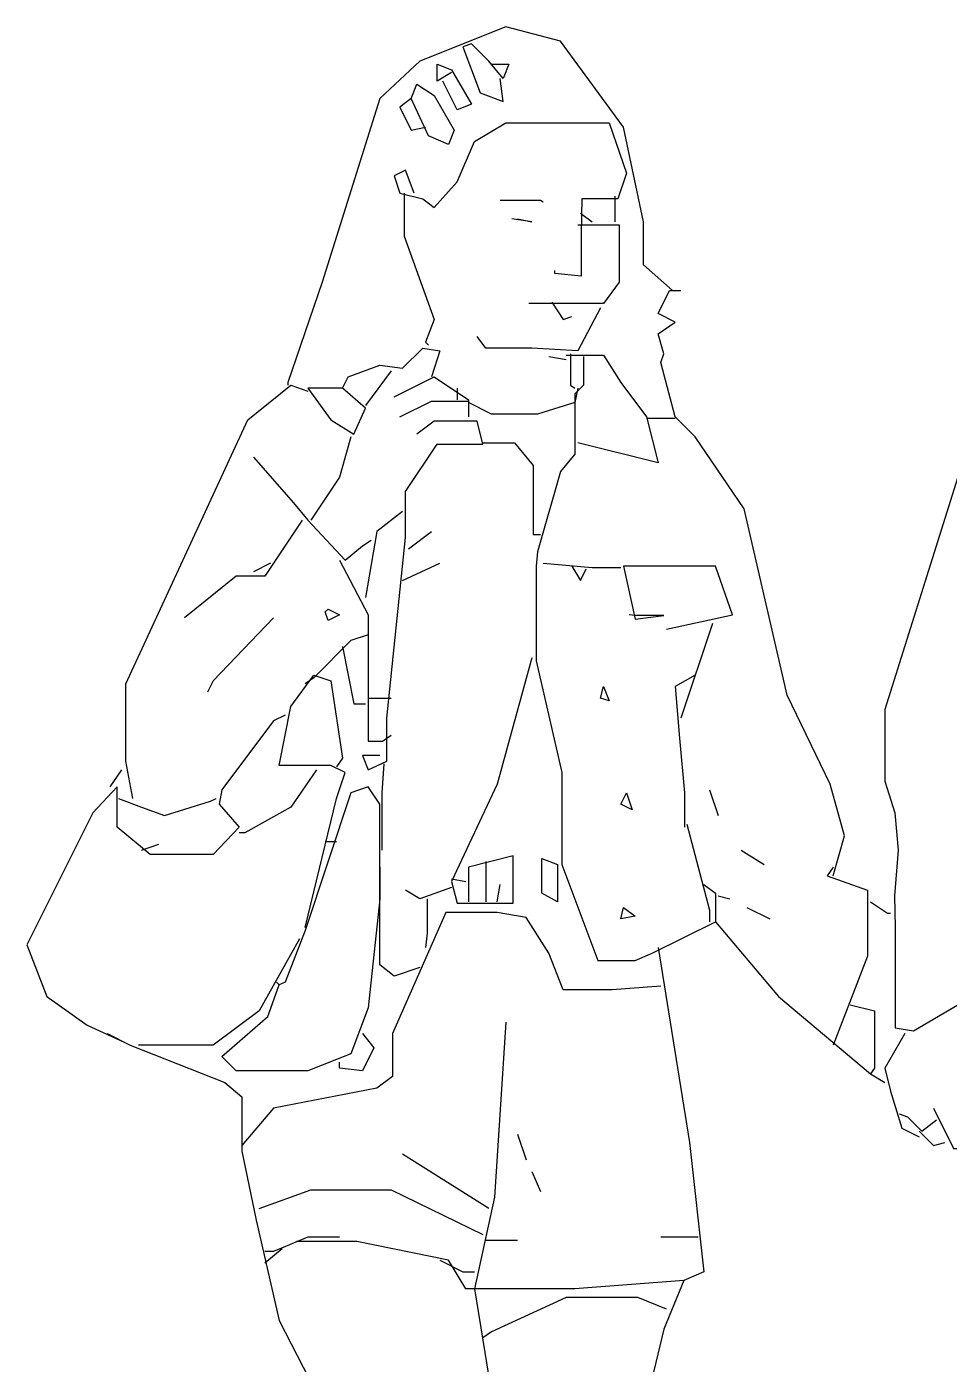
# Model space of a CAD drawing. Header units: millimetres. Extents: x -1587.96 to -1586.67, y 1778.13 to 1779.78.
# Drawn here: x -1587.956 to -1587.313, y 1778.74 to 1779.672 of the extents above; entities that cross this region are included whole.
import ezdxf

# ---------------------------------------------------------------- set-up
doc = ezdxf.new("R2010")
doc.units = ezdxf.units.MM
doc.header["$LTSCALE"] = 10
doc.layers.add('Humanos', color=2, linetype='Continuous')

msp = doc.modelspace()

# ---------------------------------------------------------------- linework, layer by layer
at = {"layer": 'Humanos'}
for points in [[(-1587.5057, 1779.48837), (-1587.5257, 1779.50637), (-1587.5257, 1779.53637), (-1587.5397, 1779.60237), (-1587.5837, 1779.66237), (-1587.6217, 1779.67237), (-1587.6817, 1779.64837), (-1587.7097, 1779.62237), (-1587.7497, 1779.49436), (-1587.7737, 1779.42436), (-1587.7737, 1779.42237)], [(-1587.6317, 1779.64637), (-1587.6197, 1779.64637), (-1587.6237, 1779.63637), (-1587.6337, 1779.64837), (-1587.6457, 1779.66037), (-1587.6517, 1779.65837), (-1587.6397, 1779.62637), (-1587.6237, 1779.62037), (-1587.6257, 1779.63637)], [(-1587.6597, 1779.64037), (-1587.6697, 1779.63436), (-1587.6697, 1779.64637), (-1587.6597, 1779.64237), (-1587.6457, 1779.61837), (-1587.6557, 1779.61436), (-1587.6657, 1779.63436)], [(-1587.6597, 1779.64037), (-1587.6697, 1779.63436), (-1587.6697, 1779.64637), (-1587.6597, 1779.64237), (-1587.6457, 1779.61837), (-1587.6557, 1779.61436), (-1587.6657, 1779.63436)], [(-1587.6877, 1779.62237), (-1587.6837, 1779.63237), (-1587.6717, 1779.62436), (-1587.6577, 1779.60037), (-1587.6617, 1779.59037), (-1587.6757, 1779.59637), (-1587.6877, 1779.62237), (-1587.6957, 1779.61637), (-1587.6877, 1779.60037), (-1587.6777, 1779.60237)], [(-1587.6857, 1779.55637), (-1587.6917, 1779.57237), (-1587.6997, 1779.56837), (-1587.6957, 1779.55637), (-1587.6797, 1779.55237), (-1587.6717, 1779.54637), (-1587.6557, 1779.56436), (-1587.6437, 1779.59237), (-1587.6217, 1779.60537), (-1587.5497, 1779.60537), (-1587.5377, 1779.57037), (-1587.5437, 1779.55237), (-1587.5687, 1779.55237), (-1587.5692, 1779.52837), (-1587.5692, 1779.49837), (-1587.5877, 1779.50037), (-1587.5877, 1779.50237)], [(-1587.6927, 1779.55637), (-1587.6927, 1779.52637), (-1587.6717, 1779.46837), (-1587.6777, 1779.45237), (-1587.6757, 1779.45037)], [(-1587.6927, 1779.55637), (-1587.6927, 1779.52637), (-1587.6717, 1779.46837), (-1587.6777, 1779.45237), (-1587.6757, 1779.45037)], [(-1587.6927, 1779.55637), (-1587.6927, 1779.52637), (-1587.6717, 1779.46837), (-1587.6777, 1779.45237), (-1587.6757, 1779.45037)], [(-1587.6927, 1779.55637), (-1587.6927, 1779.52637), (-1587.6717, 1779.46837), (-1587.6777, 1779.45237), (-1587.6757, 1779.45037)], [(-1587.6927, 1779.55637), (-1587.6927, 1779.52637), (-1587.6717, 1779.46837), (-1587.6777, 1779.45237), (-1587.6757, 1779.45037)], [(-1587.6927, 1779.55637), (-1587.6927, 1779.52637), (-1587.6717, 1779.46837), (-1587.6777, 1779.45237), (-1587.6757, 1779.45037)], [(-1587.6927, 1779.55637), (-1587.6927, 1779.52637), (-1587.6717, 1779.46837), (-1587.6777, 1779.45237), (-1587.6757, 1779.45037)], [(-1587.6927, 1779.55637), (-1587.6927, 1779.52637), (-1587.6717, 1779.46837), (-1587.6777, 1779.45237), (-1587.6757, 1779.45037)], [(-1587.6927, 1779.55637), (-1587.6927, 1779.52637), (-1587.6717, 1779.46837), (-1587.6777, 1779.45237), (-1587.6757, 1779.45037)], [(-1587.6927, 1779.55637), (-1587.6927, 1779.52637), (-1587.6717, 1779.46837), (-1587.6777, 1779.45237), (-1587.6757, 1779.45037)], [(-1587.6927, 1779.55637), (-1587.6927, 1779.52637), (-1587.6717, 1779.46837), (-1587.6777, 1779.45237), (-1587.6757, 1779.45037)], [(-1587.6927, 1779.55637), (-1587.6927, 1779.52637), (-1587.6717, 1779.46837), (-1587.6777, 1779.45237), (-1587.6757, 1779.45037)], [(-1587.6927, 1779.55637), (-1587.6927, 1779.52637), (-1587.6717, 1779.46837), (-1587.6777, 1779.45237), (-1587.6757, 1779.45037)], [(-1587.6927, 1779.55637), (-1587.6927, 1779.52637), (-1587.6717, 1779.46837), (-1587.6777, 1779.45237), (-1587.6757, 1779.45037)], [(-1587.6927, 1779.55637), (-1587.6927, 1779.52637), (-1587.6717, 1779.46837), (-1587.6777, 1779.45237), (-1587.6757, 1779.45037)], [(-1587.6927, 1779.55637), (-1587.6927, 1779.52637), (-1587.6717, 1779.46837), (-1587.6777, 1779.45237), (-1587.6757, 1779.45037)], [(-1587.6257, 1779.55137), (-1587.5977, 1779.55137), (-1587.5957, 1779.55037)], [(-1587.5457, 1779.55436), (-1587.5457, 1779.53637)], [(-1587.6137, 1779.53837), (-1587.6037, 1779.53637), (-1587.6177, 1779.53837)], [(-1587.6137, 1779.53837), (-1587.6037, 1779.53637), (-1587.6177, 1779.53837)], [(-1587.6137, 1779.53837), (-1587.6037, 1779.53637), (-1587.6177, 1779.53837)], [(-1587.6137, 1779.53837), (-1587.6037, 1779.53637), (-1587.6177, 1779.53837)], [(-1587.6137, 1779.53837), (-1587.6037, 1779.53637), (-1587.6177, 1779.53837)], [(-1587.6137, 1779.53837), (-1587.6037, 1779.53637), (-1587.6177, 1779.53837)], [(-1587.6137, 1779.53837), (-1587.6037, 1779.53637), (-1587.6177, 1779.53837)], [(-1587.6137, 1779.53837), (-1587.6037, 1779.53637), (-1587.6177, 1779.53837)], [(-1587.5697, 1779.54237), (-1587.5617, 1779.53637)], [(-1587.5697, 1779.54237), (-1587.5617, 1779.53637)], [(-1587.5697, 1779.54237), (-1587.5617, 1779.53637)], [(-1587.5717, 1779.53436), (-1587.5427, 1779.53436), (-1587.5427, 1779.49436), (-1587.5537, 1779.47936), (-1587.6057, 1779.47936)], [(-1587.5717, 1779.53436), (-1587.5427, 1779.53436), (-1587.5427, 1779.49436), (-1587.5537, 1779.47936), (-1587.6057, 1779.47936)], [(-1587.5717, 1779.53436), (-1587.5427, 1779.53436), (-1587.5427, 1779.49436), (-1587.5537, 1779.47936), (-1587.6057, 1779.47936)], [(-1587.3937, 1779.08037), (-1587.3857, 1779.10837), (-1587.3957, 1779.14436), (-1587.4257, 1779.20637), (-1587.4557, 1779.33637), (-1587.4897, 1779.38637), (-1587.5037, 1779.40037), (-1587.5137, 1779.43837), (-1587.5117, 1779.44436), (-1587.5157, 1779.45837), (-1587.5037, 1779.46637), (-1587.5157, 1779.47237), (-1587.5077, 1779.48837), (-1587.4997, 1779.48837)], [(-1587.2677, 1779.48837), (-1587.2817, 1779.47237), (-1587.2917, 1779.40637), (-1587.3577, 1779.19637), (-1587.3577, 1779.14637), (-1587.3507, 1779.12436), (-1587.3482, 1779.09837), (-1587.35095, 1779.06637), (-1587.35033, 1779.04436), (-1587.35033, 1778.97436), (-1587.3377, 1778.97237), (-1587.3017, 1778.99337), (-1587.2717, 1778.99337)], [(-1587.5557, 1779.47637), (-1587.5717, 1779.44637), (-1587.6037, 1779.44837), (-1587.6357, 1779.44837), (-1587.6417, 1779.45637)], [(-1587.5897, 1779.48037), (-1587.5817, 1779.46837), (-1587.5757, 1779.47037)], [(-1587.5897, 1779.48037), (-1587.5817, 1779.46837), (-1587.5757, 1779.47037)], [(-1587.5897, 1779.48037), (-1587.5817, 1779.46837), (-1587.5757, 1779.47037)], [(-1587.5897, 1779.48037), (-1587.5817, 1779.46837), (-1587.5757, 1779.47037)], [(-1587.7357, 1779.42037), (-1587.7317, 1779.42837), (-1587.7097, 1779.43637), (-1587.6937, 1779.43436), (-1587.6797, 1779.44837), (-1587.6677, 1779.44637), (-1587.6737, 1779.42837)], [(-1587.5677, 1779.44237), (-1587.5677, 1779.42237), (-1587.5737, 1779.41637), (-1587.5737, 1779.37436), (-1587.5837, 1779.36237), (-1587.5997, 1779.30637), (-1587.6007, 1779.29637), (-1587.6007, 1779.23037), (-1587.5827, 1779.15237), (-1587.5827, 1779.08837), (-1587.5577, 1779.02137), (-1587.5317, 1779.02137), (-1587.5197, 1779.02637), (-1587.4757, 1779.04837), (-1587.4317, 1778.99637), (-1587.3677, 1778.94237), (-1587.3577, 1778.93637)], [(-1587.5917, 1779.44237), (-1587.5797, 1779.44037)], [(-1587.5917, 1779.44237), (-1587.5797, 1779.44037)], [(-1587.5797, 1779.44337), (-1587.5537, 1779.44337), (-1587.5417, 1779.42436), (-1587.5237, 1779.40037), (-1587.5157, 1779.36837), (-1587.5717, 1779.38237)], [(-1587.5767, 1779.44436), (-1587.5767, 1779.42237), (-1587.5737, 1779.42037)], [(-1587.5767, 1779.44436), (-1587.5767, 1779.42237), (-1587.5737, 1779.42037)], [(-1587.7017, 1779.43237), (-1587.7197, 1779.40837)], [(-1587.7017, 1779.43237), (-1587.7197, 1779.40837)], [(-1587.7017, 1779.43237), (-1587.7197, 1779.40837)], [(-1587.6997, 1779.41436), (-1587.6717, 1779.42837), (-1587.6477, 1779.41237), (-1587.6477, 1779.40037)], [(-1587.6997, 1779.41436), (-1587.6717, 1779.42837), (-1587.6477, 1779.41237), (-1587.6477, 1779.40037)], [(-1587.6997, 1779.41436), (-1587.6717, 1779.42837), (-1587.6477, 1779.41237), (-1587.6477, 1779.40037)], [(-1587.6997, 1779.41436), (-1587.6717, 1779.42837), (-1587.6477, 1779.41237), (-1587.6477, 1779.40037)], [(-1587.6997, 1779.41436), (-1587.6717, 1779.42837), (-1587.6477, 1779.41237), (-1587.6477, 1779.40037)], [(-1587.6997, 1779.41436), (-1587.6717, 1779.42837), (-1587.6477, 1779.41237), (-1587.6477, 1779.40037)], [(-1587.6997, 1779.41436), (-1587.6717, 1779.42837), (-1587.6477, 1779.41237), (-1587.6477, 1779.40037)], [(-1587.6997, 1779.41436), (-1587.6717, 1779.42837), (-1587.6477, 1779.41237), (-1587.6477, 1779.40037)], [(-1587.6997, 1779.41436), (-1587.6717, 1779.42837), (-1587.6477, 1779.41237), (-1587.6477, 1779.40037)], [(-1587.6997, 1779.41436), (-1587.6717, 1779.42837), (-1587.6477, 1779.41237), (-1587.6477, 1779.40037)], [(-1587.8817, 1779.13436), (-1587.8867, 1779.16037), (-1587.8867, 1779.21436), (-1587.8017, 1779.39837), (-1587.7717, 1779.42237), (-1587.7597, 1779.41837)], [(-1587.7357, 1779.42037), (-1587.7597, 1779.42037), (-1587.7437, 1779.39837), (-1587.7277, 1779.38837), (-1587.7197, 1779.40637), (-1587.7357, 1779.42037)], [(-1587.6557, 1779.42037), (-1587.6557, 1779.41237)], [(-1587.6557, 1779.42037), (-1587.6557, 1779.41237)], [(-1587.6557, 1779.42037), (-1587.6557, 1779.41237)], [(-1587.6557, 1779.42037), (-1587.6557, 1779.41237)], [(-1587.6557, 1779.42037), (-1587.6557, 1779.41237)], [(-1587.6557, 1779.42037), (-1587.6557, 1779.41237)], [(-1587.6557, 1779.42037), (-1587.6557, 1779.41237)], [(-1587.6557, 1779.42037), (-1587.6557, 1779.41237)], [(-1587.6557, 1779.42037), (-1587.6557, 1779.41237)], [(-1587.5717, 1779.42037), (-1587.5737, 1779.41037), (-1587.5997, 1779.40237), (-1587.6317, 1779.40237), (-1587.6477, 1779.41037)], [(-1587.6957, 1779.40037), (-1587.6737, 1779.41137), (-1587.6477, 1779.41137)], [(-1587.6957, 1779.40037), (-1587.6737, 1779.41137), (-1587.6477, 1779.41137)], [(-1587.6957, 1779.40037), (-1587.6737, 1779.41137), (-1587.6477, 1779.41137)], [(-1587.6957, 1779.40037), (-1587.6737, 1779.41137), (-1587.6477, 1779.41137)], [(-1587.6957, 1779.40037), (-1587.6737, 1779.41137), (-1587.6477, 1779.41137)], [(-1587.6957, 1779.40037), (-1587.6737, 1779.41137), (-1587.6477, 1779.41137)], [(-1587.6957, 1779.40037), (-1587.6737, 1779.41137), (-1587.6477, 1779.41137)], [(-1587.6957, 1779.40037), (-1587.6737, 1779.41137), (-1587.6477, 1779.41137)], [(-1587.5237, 1779.39936), (-1587.5037, 1779.39936)], [(-1587.5237, 1779.39936), (-1587.5037, 1779.39936)], [(-1587.5237, 1779.39936), (-1587.5037, 1779.39936)], [(-1587.5237, 1779.39936), (-1587.5037, 1779.39936)], [(-1587.5237, 1779.39936), (-1587.5037, 1779.39936)], [(-1587.5237, 1779.39936), (-1587.5037, 1779.39936)], [(-1587.5237, 1779.39936), (-1587.5037, 1779.39936)], [(-1587.5237, 1779.39936), (-1587.5037, 1779.39936)], [(-1587.5237, 1779.39936), (-1587.5037, 1779.39936)], [(-1587.5237, 1779.39936), (-1587.5037, 1779.39936)], [(-1587.5237, 1779.39936), (-1587.5037, 1779.39936)], [(-1587.7097, 1779.16436), (-1587.7217, 1779.16436), (-1587.7177, 1779.15436), (-1587.7047, 1779.16037), (-1587.7047, 1779.19037), (-1587.6917, 1779.31637), (-1587.6917, 1779.34837), (-1587.6697, 1779.38137), (-1587.6377, 1779.38137), (-1587.6417, 1779.39737), (-1587.6717, 1779.39737), (-1587.6837, 1779.38837)], [(-1587.7097, 1779.16436), (-1587.7217, 1779.16436), (-1587.7177, 1779.15436), (-1587.7047, 1779.16037), (-1587.7047, 1779.19037), (-1587.6917, 1779.31637), (-1587.6917, 1779.34837), (-1587.6697, 1779.38137), (-1587.6377, 1779.38137), (-1587.6417, 1779.39737), (-1587.6717, 1779.39737), (-1587.6837, 1779.38837)], [(-1587.7097, 1779.16436), (-1587.7217, 1779.16436), (-1587.7177, 1779.15436), (-1587.7047, 1779.16037), (-1587.7047, 1779.19037), (-1587.6917, 1779.31637), (-1587.6917, 1779.34837), (-1587.6697, 1779.38137), (-1587.6377, 1779.38137), (-1587.6417, 1779.39737), (-1587.6717, 1779.39737), (-1587.6837, 1779.38837)], [(-1587.7097, 1779.16436), (-1587.7217, 1779.16436), (-1587.7177, 1779.15436), (-1587.7047, 1779.16037), (-1587.7047, 1779.19037), (-1587.6917, 1779.31637), (-1587.6917, 1779.34837), (-1587.6697, 1779.38137), (-1587.6377, 1779.38137), (-1587.6417, 1779.39737), (-1587.6717, 1779.39737), (-1587.6837, 1779.38837)], [(-1587.7097, 1779.16436), (-1587.7217, 1779.16436), (-1587.7177, 1779.15436), (-1587.7047, 1779.16037), (-1587.7047, 1779.19037), (-1587.6917, 1779.31637), (-1587.6917, 1779.34837), (-1587.6697, 1779.38137), (-1587.6377, 1779.38137), (-1587.6417, 1779.39737), (-1587.6717, 1779.39737), (-1587.6837, 1779.38837)], [(-1587.7097, 1779.16436), (-1587.7217, 1779.16436), (-1587.7177, 1779.15436), (-1587.7047, 1779.16037), (-1587.7047, 1779.19037), (-1587.6917, 1779.31637), (-1587.6917, 1779.34837), (-1587.6697, 1779.38137), (-1587.6377, 1779.38137), (-1587.6417, 1779.39737), (-1587.6717, 1779.39737), (-1587.6837, 1779.38837)], [(-1587.7097, 1779.16436), (-1587.7217, 1779.16436), (-1587.7177, 1779.15436), (-1587.7047, 1779.16037), (-1587.7047, 1779.19037), (-1587.6917, 1779.31637), (-1587.6917, 1779.34837), (-1587.6697, 1779.38137), (-1587.6377, 1779.38137), (-1587.6417, 1779.39737), (-1587.6717, 1779.39737), (-1587.6837, 1779.38837)], [(-1587.7097, 1779.16436), (-1587.7217, 1779.16436), (-1587.7177, 1779.15436), (-1587.7047, 1779.16037), (-1587.7047, 1779.19037), (-1587.6917, 1779.31637), (-1587.6917, 1779.34837), (-1587.6697, 1779.38137), (-1587.6377, 1779.38137), (-1587.6417, 1779.39737), (-1587.6717, 1779.39737), (-1587.6837, 1779.38837)], [(-1587.7297, 1779.38637), (-1587.7377, 1779.35837), (-1587.7577, 1779.32837)], [(-1587.7297, 1779.38637), (-1587.7377, 1779.35837), (-1587.7577, 1779.32837)], [(-1587.6377, 1779.38237), (-1587.6157, 1779.38237), (-1587.6027, 1779.36637), (-1587.6027, 1779.31837), (-1587.5977, 1779.31837)], [(-1587.6377, 1779.38237), (-1587.6157, 1779.38237), (-1587.6027, 1779.36637), (-1587.6027, 1779.31837), (-1587.5977, 1779.31837)], [(-1587.6377, 1779.38237), (-1587.6157, 1779.38237), (-1587.6027, 1779.36637), (-1587.6027, 1779.31837), (-1587.5977, 1779.31837)], [(-1587.6377, 1779.38237), (-1587.6157, 1779.38237), (-1587.6027, 1779.36637), (-1587.6027, 1779.31837), (-1587.5977, 1779.31837)], [(-1587.7977, 1779.37237), (-1587.7697, 1779.34037), (-1587.7597, 1779.32837), (-1587.7337, 1779.30037), (-1587.7217, 1779.31037), (-1587.7157, 1779.31436)], [(-1587.7977, 1779.37237), (-1587.7697, 1779.34037), (-1587.7597, 1779.32837), (-1587.7337, 1779.30037), (-1587.7217, 1779.31037), (-1587.7157, 1779.31436)], [(-1587.7977, 1779.37237), (-1587.7697, 1779.34037), (-1587.7597, 1779.32837), (-1587.7337, 1779.30037), (-1587.7217, 1779.31037), (-1587.7157, 1779.31436)], [(-1587.7977, 1779.37237), (-1587.7697, 1779.34037), (-1587.7597, 1779.32837), (-1587.7337, 1779.30037), (-1587.7217, 1779.31037), (-1587.7157, 1779.31436)], [(-1587.6937, 1779.33436), (-1587.7117, 1779.32037), (-1587.7197, 1779.27436)], [(-1587.6937, 1779.33436), (-1587.7117, 1779.32037), (-1587.7197, 1779.27436)], [(-1587.6937, 1779.33436), (-1587.7117, 1779.32037), (-1587.7197, 1779.27436)], [(-1587.6937, 1779.33436), (-1587.7117, 1779.32037), (-1587.7197, 1779.27436)], [(-1587.7637, 1779.32837), (-1587.7897, 1779.28936), (-1587.8097, 1779.28936), (-1587.8457, 1779.26037)], [(-1587.6897, 1779.30837), (-1587.6737, 1779.32037)], [(-1587.6897, 1779.30837), (-1587.6737, 1779.32037)], [(-1587.6897, 1779.30837), (-1587.6737, 1779.32037)], [(-1587.6897, 1779.30837), (-1587.6737, 1779.32037)], [(-1587.6897, 1779.30837), (-1587.6737, 1779.32037)], [(-1587.6897, 1779.30837), (-1587.6737, 1779.32037)], [(-1587.6897, 1779.30837), (-1587.6737, 1779.32037)], [(-1587.7857, 1779.29837), (-1587.7977, 1779.29237)], [(-1587.7857, 1779.29837), (-1587.7977, 1779.29237)], [(-1587.7857, 1779.29837), (-1587.7977, 1779.29237)], [(-1587.7377, 1779.30037), (-1587.7177, 1779.26237), (-1587.7177, 1779.17436), (-1587.7077, 1779.17436), (-1587.7017, 1779.17837)], [(-1587.7377, 1779.30037), (-1587.7177, 1779.26237), (-1587.7177, 1779.17436), (-1587.7077, 1779.17436), (-1587.7017, 1779.17837)], [(-1587.7377, 1779.30037), (-1587.7177, 1779.26237), (-1587.7177, 1779.17436), (-1587.7077, 1779.17436), (-1587.7017, 1779.17837)], [(-1587.7377, 1779.30037), (-1587.7177, 1779.26237), (-1587.7177, 1779.17436), (-1587.7077, 1779.17436), (-1587.7017, 1779.17837)], [(-1587.6937, 1779.28637), (-1587.6677, 1779.29837)], [(-1587.6937, 1779.28637), (-1587.6677, 1779.29837)], [(-1587.6937, 1779.28637), (-1587.6677, 1779.29837)], [(-1587.6937, 1779.28637), (-1587.6677, 1779.29837)], [(-1587.5957, 1779.29837), (-1587.5617, 1779.29537), (-1587.5417, 1779.29537)], [(-1587.5757, 1779.29637), (-1587.5697, 1779.28637), (-1587.5657, 1779.29436)], [(-1587.5757, 1779.29637), (-1587.5697, 1779.28637), (-1587.5657, 1779.29436)], [(-1587.5097, 1779.25237), (-1587.4637, 1779.26237), (-1587.4757, 1779.29637), (-1587.5397, 1779.29637), (-1587.5317, 1779.25936), (-1587.5117, 1779.26186), (-1587.5317, 1779.26186), (-1587.5357, 1779.26237)], [(-1587.7837, 1779.26037), (-1587.8257, 1779.21637), (-1587.8297, 1779.20837)], [(-1587.7837, 1779.26037), (-1587.8257, 1779.21637), (-1587.8297, 1779.20837)], [(-1587.7837, 1779.26037), (-1587.8257, 1779.21637), (-1587.8297, 1779.20837)], [(-1587.7837, 1779.26037), (-1587.8257, 1779.21637), (-1587.8297, 1779.20837)], [(-1587.7837, 1779.26037), (-1587.8257, 1779.21637), (-1587.8297, 1779.20837)], [(-1587.7837, 1779.26037), (-1587.8257, 1779.21637), (-1587.8297, 1779.20837)], [(-1587.7457, 1779.26637), (-1587.7377, 1779.26237), (-1587.7457, 1779.25837), (-1587.7477, 1779.26436), (-1587.7457, 1779.26637)], [(-1587.7457, 1779.26637), (-1587.7377, 1779.26237), (-1587.7457, 1779.25837), (-1587.7477, 1779.26436), (-1587.7457, 1779.26637)], [(-1587.4777, 1779.25637), (-1587.4997, 1779.19037)], [(-1587.7177, 1779.24837), (-1587.7297, 1779.24436), (-1587.7557, 1779.21837), (-1587.7617, 1779.21436)], [(-1587.7357, 1779.24037), (-1587.7277, 1779.20037), (-1587.7197, 1779.20037)], [(-1587.7357, 1779.24037), (-1587.7277, 1779.20037), (-1587.7197, 1779.20037)], [(-1587.7357, 1779.24037), (-1587.7277, 1779.20037), (-1587.7197, 1779.20037)], [(-1587.7357, 1779.24037), (-1587.7277, 1779.20037), (-1587.7197, 1779.20037)], [(-1587.7357, 1779.24037), (-1587.7277, 1779.20037), (-1587.7197, 1779.20037)], [(-1587.7357, 1779.24037), (-1587.7277, 1779.20037), (-1587.7197, 1779.20037)], [(-1587.7357, 1779.24037), (-1587.7277, 1779.20037), (-1587.7197, 1779.20037)], [(-1587.7357, 1779.24037), (-1587.7277, 1779.20037), (-1587.7197, 1779.20037)], [(-1587.7357, 1779.24037), (-1587.7277, 1779.20037), (-1587.7197, 1779.20037)], [(-1587.7357, 1779.24037), (-1587.7277, 1779.20037), (-1587.7197, 1779.20037)], [(-1587.6037, 1779.23237), (-1587.6277, 1779.14436), (-1587.6597, 1779.07637), (-1587.6557, 1779.06137), (-1587.6167, 1779.06137), (-1587.6167, 1779.09436), (-1587.6477, 1779.08637), (-1587.6477, 1779.06237)], [(-1587.7617, 1779.04436), (-1587.7397, 1779.13436), (-1587.7337, 1779.15237), (-1587.7437, 1779.15737), (-1587.7797, 1779.15737), (-1587.7717, 1779.19837), (-1587.7557, 1779.22037), (-1587.7437, 1779.21637), (-1587.7357, 1779.16237), (-1587.7397, 1779.15637)], [(-1587.7617, 1779.04436), (-1587.7397, 1779.13436), (-1587.7337, 1779.15237), (-1587.7437, 1779.15737), (-1587.7797, 1779.15737), (-1587.7717, 1779.19837), (-1587.7557, 1779.22037), (-1587.7437, 1779.21637), (-1587.7357, 1779.16237), (-1587.7397, 1779.15637)], [(-1587.7617, 1779.04436), (-1587.7397, 1779.13436), (-1587.7337, 1779.15237), (-1587.7437, 1779.15737), (-1587.7797, 1779.15737), (-1587.7717, 1779.19837), (-1587.7557, 1779.22037), (-1587.7437, 1779.21637), (-1587.7357, 1779.16237), (-1587.7397, 1779.15637)], [(-1587.5537, 1779.21237), (-1587.5497, 1779.20237), (-1587.5557, 1779.20436), (-1587.5537, 1779.21237)], [(-1587.4897, 1779.22037), (-1587.5037, 1779.21237), (-1587.5007, 1779.17637), (-1587.4972, 1779.13837), (-1587.4972, 1779.11436)], [(-1587.4897, 1779.22037), (-1587.5037, 1779.21237), (-1587.5007, 1779.17637), (-1587.4972, 1779.13837), (-1587.4972, 1779.11436)], [(-1587.4897, 1779.22037), (-1587.5037, 1779.21237), (-1587.5007, 1779.17637), (-1587.4972, 1779.13837), (-1587.4972, 1779.11436)], [(-1587.7177, 1779.20436), (-1587.7017, 1779.20436)], [(-1587.7177, 1779.20436), (-1587.7017, 1779.20436)], [(-1587.7757, 1779.19237), (-1587.7837, 1779.18837), (-1587.8197, 1779.14037), (-1587.8217, 1779.13037), (-1587.8077, 1779.11436), (-1587.8257, 1779.09537), (-1587.8697, 1779.09537), (-1587.8927, 1779.11436), (-1587.8927, 1779.14237), (-1587.9097, 1779.12436), (-1587.9557, 1779.03237), (-1587.9417, 1778.99637), (-1587.9137, 1778.97637), (-1587.8877, 1778.96436)], [(-1587.7067, 1779.15837), (-1587.7082, 1779.13837), (-1587.7082, 1779.09837)], [(-1587.7067, 1779.15837), (-1587.7082, 1779.13837), (-1587.7082, 1779.09837)], [(-1587.7067, 1779.15837), (-1587.7082, 1779.13837), (-1587.7082, 1779.09837)], [(-1587.7067, 1779.15837), (-1587.7082, 1779.13837), (-1587.7082, 1779.09837)], [(-1587.7067, 1779.15837), (-1587.7082, 1779.13837), (-1587.7082, 1779.09837)], [(-1587.7067, 1779.15837), (-1587.7082, 1779.13837), (-1587.7082, 1779.09837)], [(-1587.7067, 1779.15837), (-1587.7082, 1779.13837), (-1587.7082, 1779.09837)], [(-1587.7067, 1779.15837), (-1587.7082, 1779.13837), (-1587.7082, 1779.09837)], [(-1587.7067, 1779.15837), (-1587.7082, 1779.13837), (-1587.7082, 1779.09837)], [(-1587.7067, 1779.15837), (-1587.7082, 1779.13837), (-1587.7082, 1779.09837)], [(-1587.7067, 1779.15837), (-1587.7082, 1779.13837), (-1587.7082, 1779.09837)], [(-1587.8897, 1779.15436), (-1587.8977, 1779.14237)], [(-1587.8897, 1779.15436), (-1587.8977, 1779.14237)], [(-1587.7537, 1779.15436), (-1587.7717, 1779.12837), (-1587.8037, 1779.11037), (-1587.8077, 1779.11037)], [(-1587.6817, 1779.01637), (-1587.6997, 1779.01037), (-1587.7097, 1779.01837), (-1587.7097, 1779.13037), (-1587.7177, 1779.14237), (-1587.7297, 1779.13837), (-1587.7617, 1779.04237), (-1587.7757, 1779.00637), (-1587.7797, 1779.00436)], [(-1587.6817, 1779.01637), (-1587.6997, 1779.01037), (-1587.7097, 1779.01837), (-1587.7097, 1779.13037), (-1587.7177, 1779.14237), (-1587.7297, 1779.13837), (-1587.7617, 1779.04237), (-1587.7757, 1779.00637), (-1587.7797, 1779.00436)], [(-1587.6817, 1779.01637), (-1587.6997, 1779.01037), (-1587.7097, 1779.01837), (-1587.7097, 1779.13037), (-1587.7177, 1779.14237), (-1587.7297, 1779.13837), (-1587.7617, 1779.04237), (-1587.7757, 1779.00637), (-1587.7797, 1779.00436)], [(-1587.6817, 1779.01637), (-1587.6997, 1779.01037), (-1587.7097, 1779.01837), (-1587.7097, 1779.13037), (-1587.7177, 1779.14237), (-1587.7297, 1779.13837), (-1587.7617, 1779.04237), (-1587.7757, 1779.00637), (-1587.7797, 1779.00436)], [(-1587.5377, 1779.13837), (-1587.5337, 1779.12637), (-1587.5417, 1779.13037), (-1587.5377, 1779.13837)], [(-1587.5377, 1779.13837), (-1587.5337, 1779.12637), (-1587.5417, 1779.13037), (-1587.5377, 1779.13837)], [(-1587.5377, 1779.13837), (-1587.5337, 1779.12637), (-1587.5417, 1779.13037), (-1587.5377, 1779.13837)], [(-1587.5377, 1779.13837), (-1587.5337, 1779.12637), (-1587.5417, 1779.13037), (-1587.5377, 1779.13837)], [(-1587.5377, 1779.13837), (-1587.5337, 1779.12637), (-1587.5417, 1779.13037), (-1587.5377, 1779.13837)], [(-1587.5377, 1779.13837), (-1587.5337, 1779.12637), (-1587.5417, 1779.13037), (-1587.5377, 1779.13837)], [(-1587.5377, 1779.13837), (-1587.5337, 1779.12637), (-1587.5417, 1779.13037), (-1587.5377, 1779.13837)], [(-1587.5377, 1779.13837), (-1587.5337, 1779.12637), (-1587.5417, 1779.13037), (-1587.5377, 1779.13837)], [(-1587.5377, 1779.13837), (-1587.5337, 1779.12637), (-1587.5417, 1779.13037), (-1587.5377, 1779.13837)], [(-1587.5377, 1779.13837), (-1587.5337, 1779.12637), (-1587.5417, 1779.13037), (-1587.5377, 1779.13837)], [(-1587.5377, 1779.13837), (-1587.5337, 1779.12637), (-1587.5417, 1779.13037), (-1587.5377, 1779.13837)], [(-1587.5377, 1779.13837), (-1587.5337, 1779.12637), (-1587.5417, 1779.13037), (-1587.5377, 1779.13837)], [(-1587.5377, 1779.13837), (-1587.5337, 1779.12637), (-1587.5417, 1779.13037), (-1587.5377, 1779.13837)], [(-1587.4797, 1779.14037), (-1587.4737, 1779.12237)], [(-1587.8917, 1779.13436), (-1587.8757, 1779.12837), (-1587.8597, 1779.12237), (-1587.8277, 1779.13237), (-1587.8237, 1779.13436)], [(-1587.8917, 1779.13436), (-1587.8757, 1779.12837), (-1587.8597, 1779.12237), (-1587.8277, 1779.13237), (-1587.8237, 1779.13436)], [(-1587.8917, 1779.13436), (-1587.8757, 1779.12837), (-1587.8597, 1779.12237), (-1587.8277, 1779.13237), (-1587.8237, 1779.13436)], [(-1587.4957, 1779.11637), (-1587.4797, 1779.05637), (-1587.4797, 1779.04837)], [(-1587.4957, 1779.11637), (-1587.4797, 1779.05637), (-1587.4797, 1779.04837)], [(-1587.4957, 1779.11637), (-1587.4797, 1779.05637), (-1587.4797, 1779.04837)], [(-1587.4957, 1779.11637), (-1587.4797, 1779.05637), (-1587.4797, 1779.04837)], [(-1587.4957, 1779.11637), (-1587.4797, 1779.05637), (-1587.4797, 1779.04837)], [(-1587.4957, 1779.11637), (-1587.4797, 1779.05637), (-1587.4797, 1779.04837)], [(-1587.4957, 1779.11637), (-1587.4797, 1779.05637), (-1587.4797, 1779.04837)], [(-1587.4957, 1779.11637), (-1587.4797, 1779.05637), (-1587.4797, 1779.04837)], [(-1587.4957, 1779.11637), (-1587.4797, 1779.05637), (-1587.4797, 1779.04837)], [(-1587.4957, 1779.11637), (-1587.4797, 1779.05637), (-1587.4797, 1779.04837)], [(-1587.4957, 1779.11637), (-1587.4797, 1779.05637), (-1587.4797, 1779.04837)], [(-1587.4957, 1779.11637), (-1587.4797, 1779.05637), (-1587.4797, 1779.04837)], [(-1587.8757, 1779.09837), (-1587.8637, 1779.10237)], [(-1587.8757, 1779.09837), (-1587.8637, 1779.10237)], [(-1587.7477, 1779.10436), (-1587.7397, 1779.10436)], [(-1587.7477, 1779.10436), (-1587.7397, 1779.10436)], [(-1587.7477, 1779.10436), (-1587.7397, 1779.10436)], [(-1587.7477, 1779.10436), (-1587.7397, 1779.10436)], [(-1587.7477, 1779.10436), (-1587.7397, 1779.10436)], [(-1587.7477, 1779.10436), (-1587.7397, 1779.10436)], [(-1587.7477, 1779.10436), (-1587.7397, 1779.10436)], [(-1587.7477, 1779.10436), (-1587.7397, 1779.10436)], [(-1587.7477, 1779.10436), (-1587.7397, 1779.10436)], [(-1587.7477, 1779.10436), (-1587.7397, 1779.10436)], [(-1587.7477, 1779.10436), (-1587.7397, 1779.10436)], [(-1587.7477, 1779.10436), (-1587.7397, 1779.10436)], [(-1587.7477, 1779.10436), (-1587.7397, 1779.10436)], [(-1587.7477, 1779.10436), (-1587.7397, 1779.10436)], [(-1587.7477, 1779.10436), (-1587.7397, 1779.10436)], [(-1587.5967, 1779.09237), (-1587.5857, 1779.08837), (-1587.5857, 1779.06237), (-1587.5967, 1779.06837), (-1587.5967, 1779.09237)], [(-1587.4577, 1779.09837), (-1587.4417, 1779.08837)], [(-1587.4577, 1779.09837), (-1587.4417, 1779.08837)], [(-1587.4577, 1779.09837), (-1587.4417, 1779.08837)], [(-1587.4577, 1779.09837), (-1587.4417, 1779.08837)], [(-1587.4577, 1779.09837), (-1587.4417, 1779.08837)], [(-1587.4577, 1779.09837), (-1587.4417, 1779.08837)], [(-1587.4577, 1779.09837), (-1587.4417, 1779.08837)], [(-1587.7097, 1779.08637), (-1587.7097, 1779.06436), (-1587.7177, 1778.98837), (-1587.7297, 1778.95637), (-1587.7597, 1778.94436), (-1587.8097, 1778.94436), (-1587.8197, 1778.95436), (-1587.7877, 1778.98237), (-1587.7797, 1779.00436), (-1587.7817, 1779.00637)], [(-1587.6357, 1779.09037), (-1587.6357, 1779.06237)], [(-1587.3937, 1779.08637), (-1587.3977, 1779.08037), (-1587.3697, 1779.07037), (-1587.3697, 1779.02436), (-1587.3937, 1778.96237)], [(-1587.3937, 1779.08637), (-1587.3977, 1779.08037), (-1587.3697, 1779.07037), (-1587.3697, 1779.02436), (-1587.3937, 1778.96237)], [(-1587.3937, 1779.08637), (-1587.3977, 1779.08037), (-1587.3697, 1779.07037), (-1587.3697, 1779.02436), (-1587.3937, 1778.96237)], [(-1587.6597, 1779.07237), (-1587.6817, 1779.06436), (-1587.6917, 1779.07037)], [(-1587.6597, 1779.07237), (-1587.6817, 1779.06436), (-1587.6917, 1779.07037)], [(-1587.6597, 1779.07237), (-1587.6817, 1779.06436), (-1587.6917, 1779.07037)], [(-1587.6597, 1779.07837), (-1587.6497, 1779.07637)], [(-1587.6597, 1779.07837), (-1587.6497, 1779.07637)], [(-1587.6597, 1779.07837), (-1587.6497, 1779.07637)], [(-1587.6597, 1779.07837), (-1587.6497, 1779.07637)], [(-1587.6597, 1779.07837), (-1587.6497, 1779.07637)], [(-1587.6597, 1779.07837), (-1587.6497, 1779.07637)], [(-1587.6597, 1779.07837), (-1587.6497, 1779.07637)], [(-1587.6597, 1779.07837), (-1587.6497, 1779.07637)], [(-1587.6597, 1779.07837), (-1587.6497, 1779.07637)], [(-1587.6597, 1779.07837), (-1587.6497, 1779.07637)], [(-1587.6597, 1779.07837), (-1587.6497, 1779.07637)], [(-1587.6597, 1779.07837), (-1587.6497, 1779.07637)], [(-1587.6597, 1779.07837), (-1587.6497, 1779.07637)], [(-1587.6597, 1779.07837), (-1587.6497, 1779.07637)], [(-1587.6597, 1779.07837), (-1587.6497, 1779.07637)], [(-1587.6597, 1779.07837), (-1587.6497, 1779.07637)], [(-1587.6597, 1779.07837), (-1587.6497, 1779.07637)], [(-1587.6597, 1779.07837), (-1587.6497, 1779.07637)], [(-1587.6277, 1779.06237), (-1587.6257, 1779.07436)], [(-1587.6277, 1779.06237), (-1587.6257, 1779.07436)], [(-1587.6277, 1779.06237), (-1587.6257, 1779.07436)], [(-1587.6277, 1779.06237), (-1587.6257, 1779.07436)], [(-1587.4837, 1779.07436), (-1587.4757, 1779.06837), (-1587.4757, 1779.04837)], [(-1587.4837, 1779.07436), (-1587.4757, 1779.06837), (-1587.4757, 1779.04837)], [(-1587.4837, 1779.07436), (-1587.4757, 1779.06837), (-1587.4757, 1779.04837)], [(-1587.4837, 1779.07436), (-1587.4757, 1779.06837), (-1587.4757, 1779.04837)], [(-1587.4837, 1779.07436), (-1587.4757, 1779.06837), (-1587.4757, 1779.04837)], [(-1587.4837, 1779.07436), (-1587.4757, 1779.06837), (-1587.4757, 1779.04837)], [(-1587.4837, 1779.07436), (-1587.4757, 1779.06837), (-1587.4757, 1779.04837)], [(-1587.4837, 1779.07436), (-1587.4757, 1779.06837), (-1587.4757, 1779.04837)], [(-1587.4837, 1779.07436), (-1587.4757, 1779.06837), (-1587.4757, 1779.04837)], [(-1587.4837, 1779.07436), (-1587.4757, 1779.06837), (-1587.4757, 1779.04837)], [(-1587.6767, 1779.06436), (-1587.6767, 1779.04037), (-1587.6777, 1779.03037)], [(-1587.6767, 1779.06436), (-1587.6767, 1779.04037), (-1587.6777, 1779.03037)], [(-1587.6767, 1779.06436), (-1587.6767, 1779.04037), (-1587.6777, 1779.03037)], [(-1587.6767, 1779.06436), (-1587.6767, 1779.04037), (-1587.6777, 1779.03037)], [(-1587.4737, 1779.06637), (-1587.4657, 1779.06436)], [(-1587.4737, 1779.06637), (-1587.4657, 1779.06436)], [(-1587.4737, 1779.06637), (-1587.4657, 1779.06436)], [(-1587.4737, 1779.06637), (-1587.4657, 1779.06436)], [(-1587.4737, 1779.06637), (-1587.4657, 1779.06436)], [(-1587.4737, 1779.06637), (-1587.4657, 1779.06436)], [(-1587.4737, 1779.06637), (-1587.4657, 1779.06436)], [(-1587.4737, 1779.06637), (-1587.4657, 1779.06436)], [(-1587.5137, 1779.00337), (-1587.5477, 1779.00087), (-1587.5817, 1779.00087), (-1587.5917, 1779.02637), (-1587.6077, 1779.05137), (-1587.6277, 1779.05487), (-1587.6637, 1779.05487), (-1587.7007, 1778.97037), (-1587.7007, 1778.94037), (-1587.7117, 1778.93237), (-1587.7837, 1778.91837), (-1587.8057, 1778.89237)], [(-1587.5397, 1779.05837), (-1587.5317, 1779.05237), (-1587.5417, 1779.05037), (-1587.5397, 1779.05837)], [(-1587.5397, 1779.05837), (-1587.5317, 1779.05237), (-1587.5417, 1779.05037), (-1587.5397, 1779.05837)], [(-1587.5397, 1779.05837), (-1587.5317, 1779.05237), (-1587.5417, 1779.05037), (-1587.5397, 1779.05837)], [(-1587.5397, 1779.05837), (-1587.5317, 1779.05237), (-1587.5417, 1779.05037), (-1587.5397, 1779.05837)], [(-1587.5397, 1779.05837), (-1587.5317, 1779.05237), (-1587.5417, 1779.05037), (-1587.5397, 1779.05837)], [(-1587.5397, 1779.05837), (-1587.5317, 1779.05237), (-1587.5417, 1779.05037), (-1587.5397, 1779.05837)], [(-1587.4537, 1779.05837), (-1587.4377, 1779.05037)], [(-1587.4537, 1779.05837), (-1587.4377, 1779.05037)], [(-1587.4537, 1779.05837), (-1587.4377, 1779.05037)], [(-1587.3677, 1779.06237), (-1587.3557, 1779.05436), (-1587.3537, 1779.05436)], [(-1587.7657, 1779.03637), (-1587.7937, 1778.98637), (-1587.8257, 1778.96237), (-1587.8777, 1778.96237)], [(-1587.5157, 1779.03037), (-1587.4937, 1778.89436), (-1587.4837, 1778.80436), (-1587.4977, 1778.79837), (-1587.5737, 1778.79237), (-1587.6497, 1778.79237), (-1587.6617, 1778.81237), (-1587.7257, 1778.82537), (-1587.7677, 1778.82537)], [(-1587.3817, 1778.99037), (-1587.3647, 1778.98637), (-1587.3647, 1778.94637), (-1587.3677, 1778.94237)], [(-1587.3817, 1778.99037), (-1587.3647, 1778.98637), (-1587.3647, 1778.94637), (-1587.3677, 1778.94237)], [(-1587.8997, 1778.97037), (-1587.8837, 1778.96237), (-1587.8177, 1778.93637), (-1587.8057, 1778.92637), (-1587.8057, 1778.88837), (-1587.7957, 1778.84037), (-1587.7797, 1778.77037), (-1587.7047, 1778.62436), (-1587.7047, 1778.54237), (-1587.7167, 1778.51037), (-1587.7167, 1778.42837), (-1587.6887, 1778.25037), (-1587.6887, 1778.17436), (-1587.6737, 1778.12936), (-1587.6337, 1778.13186), (-1587.6147, 1778.13186), (-1587.6147, 1778.17037), (-1587.6317, 1778.24037), (-1587.6247, 1778.38037), (-1587.6247, 1778.49237), (-1587.6417, 1778.49837), (-1587.6817, 1778.49037), (-1587.7177, 1778.50037)], [(-1587.7217, 1778.97037), (-1587.7137, 1778.96037), (-1587.7217, 1778.94436), (-1587.7377, 1778.94637), (-1587.7377, 1778.95037)], [(-1587.6217, 1778.97837), (-1587.6297, 1778.85637), (-1587.6437, 1778.79237), (-1587.6117, 1778.59637), (-1587.6237, 1778.49837), (-1587.6197, 1778.49237)], [(-1587.3437, 1778.97037), (-1587.3577, 1778.94637), (-1587.3537, 1778.93037), (-1587.3457, 1778.90436), (-1587.3337, 1778.89837)], [(-1587.3437, 1778.97037), (-1587.3577, 1778.94637), (-1587.3537, 1778.93037), (-1587.3457, 1778.90436), (-1587.3337, 1778.89837)], [(-1587.3437, 1778.97037), (-1587.3577, 1778.94637), (-1587.3537, 1778.93037), (-1587.3457, 1778.90436), (-1587.3337, 1778.89837)], [(-1587.3437, 1778.97037), (-1587.3577, 1778.94637), (-1587.3537, 1778.93037), (-1587.3457, 1778.90436), (-1587.3337, 1778.89837)], [(-1587.3437, 1778.97037), (-1587.3577, 1778.94637), (-1587.3537, 1778.93037), (-1587.3457, 1778.90436), (-1587.3337, 1778.89837)], [(-1587.3437, 1778.97037), (-1587.3577, 1778.94637), (-1587.3537, 1778.93037), (-1587.3457, 1778.90436), (-1587.3337, 1778.89837)], [(-1587.3437, 1778.97037), (-1587.3577, 1778.94637), (-1587.3537, 1778.93037), (-1587.3457, 1778.90436), (-1587.3337, 1778.89837)], [(-1587.3437, 1778.97037), (-1587.3577, 1778.94637), (-1587.3537, 1778.93037), (-1587.3457, 1778.90436), (-1587.3337, 1778.89837)], [(-1587.3437, 1778.97037), (-1587.3577, 1778.94637), (-1587.3537, 1778.93037), (-1587.3457, 1778.90436), (-1587.3337, 1778.89837)], [(-1587.3437, 1778.97037), (-1587.3577, 1778.94637), (-1587.3537, 1778.93037), (-1587.3457, 1778.90436), (-1587.3337, 1778.89837)], [(-1587.3437, 1778.97037), (-1587.3577, 1778.94637), (-1587.3537, 1778.93037), (-1587.3457, 1778.90436), (-1587.3337, 1778.89837)], [(-1587.3437, 1778.97037), (-1587.3577, 1778.94637), (-1587.3537, 1778.93037), (-1587.3457, 1778.90436), (-1587.3337, 1778.89837)], [(-1587.3437, 1778.97037), (-1587.3577, 1778.94637), (-1587.3537, 1778.93037), (-1587.3457, 1778.90436), (-1587.3337, 1778.89837)], [(-1587.3477, 1778.91436), (-1587.3417, 1778.91237), (-1587.3317, 1778.90237), (-1587.3217, 1778.91037)], [(-1587.3477, 1778.91436), (-1587.3417, 1778.91237), (-1587.3317, 1778.90237), (-1587.3217, 1778.91037)], [(-1587.3477, 1778.91436), (-1587.3417, 1778.91237), (-1587.3317, 1778.90237), (-1587.3217, 1778.91037)], [(-1587.3477, 1778.91436), (-1587.3417, 1778.91237), (-1587.3317, 1778.90237), (-1587.3217, 1778.91037)], [(-1587.3477, 1778.91436), (-1587.3417, 1778.91237), (-1587.3317, 1778.90237), (-1587.3217, 1778.91037)], [(-1587.3477, 1778.91436), (-1587.3417, 1778.91237), (-1587.3317, 1778.90237), (-1587.3217, 1778.91037)], [(-1587.3477, 1778.91436), (-1587.3417, 1778.91237), (-1587.3317, 1778.90237), (-1587.3217, 1778.91037)], [(-1587.3477, 1778.91436), (-1587.3417, 1778.91237), (-1587.3317, 1778.90237), (-1587.3217, 1778.91037)], [(-1587.3237, 1778.91837), (-1587.3097, 1778.89037), (-1587.3037, 1778.89037)], [(-1587.6137, 1778.90037), (-1587.6077, 1778.88237)], [(-1587.6137, 1778.90037), (-1587.6077, 1778.88237)], [(-1587.6137, 1778.90037), (-1587.6077, 1778.88237)], [(-1587.3337, 1778.90237), (-1587.3237, 1778.89237), (-1587.3157, 1778.89436)], [(-1587.3337, 1778.90237), (-1587.3237, 1778.89237), (-1587.3157, 1778.89436)], [(-1587.3337, 1778.90237), (-1587.3237, 1778.89237), (-1587.3157, 1778.89436)], [(-1587.3337, 1778.90237), (-1587.3237, 1778.89237), (-1587.3157, 1778.89436)], [(-1587.3337, 1778.90237), (-1587.3237, 1778.89237), (-1587.3157, 1778.89436)], [(-1587.3337, 1778.90237), (-1587.3237, 1778.89237), (-1587.3157, 1778.89436)], [(-1587.3337, 1778.90237), (-1587.3237, 1778.89237), (-1587.3157, 1778.89436)], [(-1587.6337, 1778.84837), (-1587.6937, 1778.88637)], [(-1587.6337, 1778.84837), (-1587.6937, 1778.88637)], [(-1587.6037, 1778.87436), (-1587.5977, 1778.86037)], [(-1587.7937, 1778.84837), (-1587.7577, 1778.86137), (-1587.7017, 1778.86137), (-1587.6377, 1778.83037)], [(-1587.7377, 1778.82837), (-1587.7597, 1778.82837), (-1587.7837, 1778.81837), (-1587.7897, 1778.81837)], [(-1587.7377, 1778.82837), (-1587.7597, 1778.82837), (-1587.7837, 1778.81837), (-1587.7897, 1778.81837)], [(-1587.7377, 1778.82837), (-1587.7597, 1778.82837), (-1587.7837, 1778.81837), (-1587.7897, 1778.81837)], [(-1587.7377, 1778.82837), (-1587.7597, 1778.82837), (-1587.7837, 1778.81837), (-1587.7897, 1778.81837)], [(-1587.7377, 1778.82837), (-1587.7597, 1778.82837), (-1587.7837, 1778.81837), (-1587.7897, 1778.81837)], [(-1587.7377, 1778.82837), (-1587.7597, 1778.82837), (-1587.7837, 1778.81837), (-1587.7897, 1778.81837)], [(-1587.7377, 1778.82837), (-1587.7597, 1778.82837), (-1587.7837, 1778.81837), (-1587.7897, 1778.81837)], [(-1587.7377, 1778.82837), (-1587.7597, 1778.82837), (-1587.7837, 1778.81837), (-1587.7897, 1778.81837)], [(-1587.7377, 1778.82837), (-1587.7597, 1778.82837), (-1587.7837, 1778.81837), (-1587.7897, 1778.81837)], [(-1587.7377, 1778.82837), (-1587.7597, 1778.82837), (-1587.7837, 1778.81837), (-1587.7897, 1778.81837)], [(-1587.7777, 1778.82037), (-1587.7897, 1778.81037)], [(-1587.7777, 1778.82037), (-1587.7897, 1778.81037)], [(-1587.6357, 1778.82637), (-1587.6137, 1778.82637)], [(-1587.6357, 1778.82637), (-1587.6137, 1778.82637)], [(-1587.6357, 1778.82637), (-1587.6137, 1778.82637)], [(-1587.6357, 1778.82637), (-1587.6137, 1778.82637)], [(-1587.6357, 1778.82637), (-1587.6137, 1778.82637)], [(-1587.4877, 1778.82837), (-1587.5137, 1778.82837)], [(-1587.4877, 1778.82837), (-1587.5137, 1778.82837)], [(-1587.4877, 1778.82837), (-1587.5137, 1778.82837)], [(-1587.4877, 1778.82837), (-1587.5137, 1778.82837)], [(-1587.4877, 1778.82837), (-1587.5137, 1778.82837)], [(-1587.4877, 1778.82837), (-1587.5137, 1778.82837)], [(-1587.4877, 1778.82837), (-1587.5137, 1778.82837)], [(-1587.6677, 1778.81237), (-1587.6517, 1778.80436), (-1587.6437, 1778.80436)], [(-1587.6677, 1778.81237), (-1587.6517, 1778.80436), (-1587.6437, 1778.80436)], [(-1587.6677, 1778.81237), (-1587.6517, 1778.80436), (-1587.6437, 1778.80436)], [(-1587.6677, 1778.81237), (-1587.6517, 1778.80436), (-1587.6437, 1778.80436)], [(-1587.6677, 1778.81237), (-1587.6517, 1778.80436), (-1587.6437, 1778.80436)], [(-1587.6677, 1778.81237), (-1587.6517, 1778.80436), (-1587.6437, 1778.80436)], [(-1587.6677, 1778.81237), (-1587.6517, 1778.80436), (-1587.6437, 1778.80436)], [(-1587.6677, 1778.81237), (-1587.6517, 1778.80436), (-1587.6437, 1778.80436)], [(-1587.4977, 1778.79837), (-1587.5117, 1778.76436), (-1587.5487, 1778.61037), (-1587.5482, 1778.50637), (-1587.54795, 1778.48637), (-1587.54795, 1778.45837), (-1587.5517, 1778.44837), (-1587.5377, 1778.44637), (-1587.5397, 1778.45837), (-1587.5457, 1778.46237)], [(-1587.5097, 1778.77837), (-1587.5297, 1778.78637), (-1587.5797, 1778.78637), (-1587.6317, 1778.76237), (-1587.6377, 1778.75837)], [(-1587.5097, 1778.77837), (-1587.5297, 1778.78637), (-1587.5797, 1778.78637), (-1587.6317, 1778.76237), (-1587.6377, 1778.75837)]]:
    msp.add_lwpolyline(points, dxfattribs=at)

doc.saveas('drawing.dxf')
